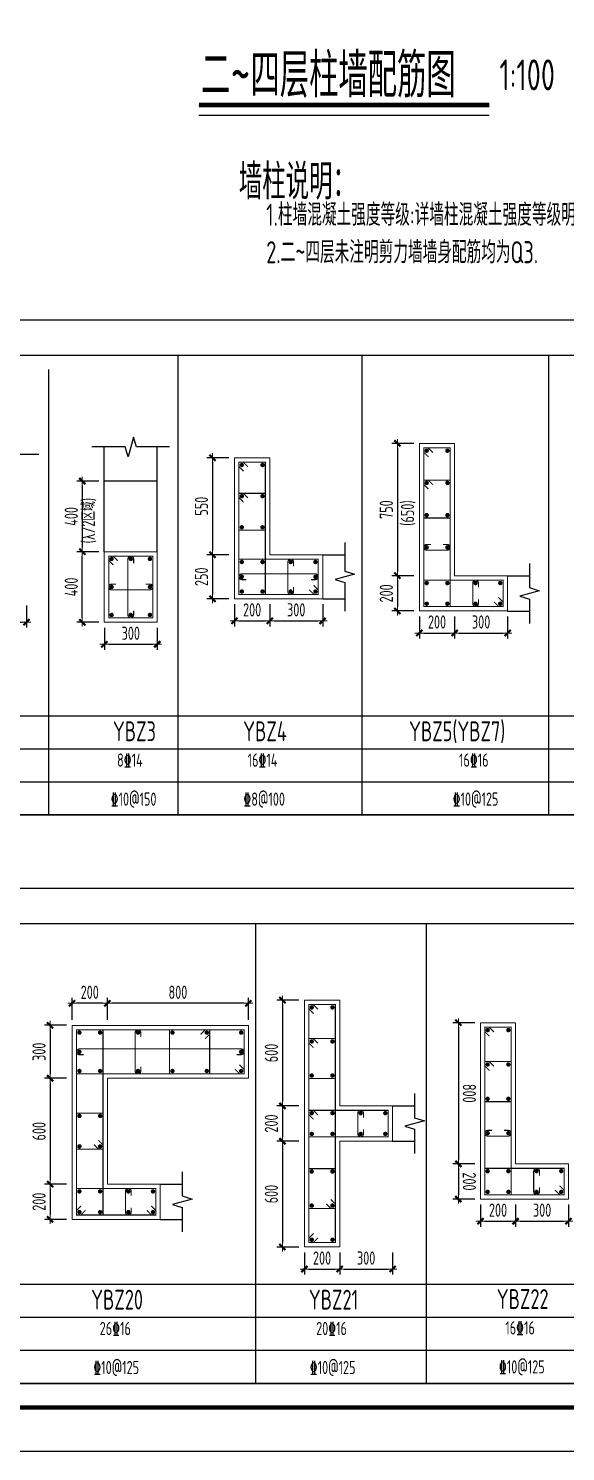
# Model space of a CAD drawing. Extents: x -144902 to 588294, y -160863 to 65494.
# Drawn here: x -1816 to 10368, y -75191 to -42914 of the extents above; entities that cross this region are included whole.
import ezdxf
from ezdxf.enums import TextEntityAlignment as Align

# ---------------------------------------------------------------- set-up
doc = ezdxf.new("R2010")
doc.units = 0
doc.header["$LTSCALE"] = 100
doc.layers.get('0').update_dxf_attribs({"linetype": 'CONTINUOUS'})
doc.layers.get('Defpoints').update_dxf_attribs({"linetype": 'CONTINUOUS'})
for name, color, linetype in [('1508', 2, 'CONTINUOUS'), ('TAB', 7, 'CONTINUOUS'), ('TEXT', 7, 'CONTINUOUS'), ('THIN', 7, 'CONTINUOUS'), ('tk', 7, 'CONTINUOUS')]:
    doc.layers.add(name, color=color, linetype=linetype)
for name, color, linetype, lineweight in [('REIN', 6, 'CONTINUOUS', 18), ('Z-柱大样外框', 7, 'ByLayer', 18), ('Z-详图标注', 3, 'CONTINUOUS', 18)]:
    doc.layers.add(name, color=color, linetype=linetype, lineweight=lineweight)
doc.styles.get("Standard").update_dxf_attribs({"font": 'tssdeng.shx', "width": 0.7, "bigfont": 'tssdchn.shx'})
doc.styles.add('TCCAD_Dimension', font='Tssdeng.shx', dxfattribs={"width": 0.7, "bigfont": 'tssdchn.shx'})
doc.dimstyles.new('TCCAD_25_100', dxfattribs={"dimtxt": 300, "dimasz": 100, "dimexe": 125, "dimexo": 125, "dimgap": 100, "dimtad": 1, "dimdec": 0, "dimlfac": 0.25, "dimzin": 0, "dimdsep": 46, "dimtxsty": 'TCCAD_Dimension', "dimblk": '_TCDBK25_100', "dimcen": 0, "dimclrt": 7, "dimadec": 0, "dimazin": 0, "dimtfac": 1, "dimtdec": 0, "dimtix": 1, "dimtmove": 2, "dimatfit": 3, "dimfxl": 1, "dimtolj": 1, "dimtzin": 0, "dimarcsym": 0})

# ---------------------------------------------------------------- blocks, each defined once
blk = doc.blocks.new('A1tk')
at = {"layer": 'tk', "color": 5}
blk.add_lwpolyline([(0, 0), (0, 59400), (84100, 59400), (84100, 0)], close=True, dxfattribs=at)
at = {"layer": 'tk', "const_width": 100}
blk.add_lwpolyline([(2500, 1000), (83100, 1000), (83100, 58400), (2500, 58400)], close=True, dxfattribs=at)
blk = doc.blocks.new('_TCDBK25_100')
blk.add_line((-1, 0), (1, 0))
at = {"const_width": 0.5}
blk.add_lwpolyline([(-0.7, -0.7), (0.7, 0.7)], dxfattribs=at)
blk = doc.blocks.new('*D181')
at = {"layer": 'Defpoints', "color": 0}
for p in [(2858, -52650), (2358, -54850), (2858, -54850)]:
    blk.add_point(p, dxfattribs=at)
at = {"layer": 'Z-详图标注', "color": 0, "lineweight": -2}
for p, q in [((2733, -52650), (2233, -52650)), ((2358, -52750), (2358, -54750)), ((2733, -54850), (2233, -54850))]:
    blk.add_line(p, q, dxfattribs=at)
at = {"layer": 'Z-详图标注', "color": 0, "lineweight": -2, "xscale": 100, "yscale": 100, "zscale": 100}
for p, rotation in [((2358, -52650), 90), ((2358, -54850), 270)]:
    blk.add_blockref('_TCDBK25_100', p, dxfattribs=dict(at, rotation=rotation))
at = {"layer": 'Z-详图标注', "color": 7, "insert": (2108, -53750), "char_height": 300, "attachment_point": 5, "rotation": 90, "style": 'TCCAD_Dimension'}
blk.add_mtext('\\A1;550', dxfattribs=at)
blk = doc.blocks.new('*D182')
at = {"layer": 'Defpoints', "color": 0}
for p in [(2858, -54850), (2358, -55850), (2858, -55850)]:
    blk.add_point(p, dxfattribs=at)
at = {"layer": 'Z-详图标注', "color": 0, "lineweight": -2}
for p, q in [((2733, -54850), (2233, -54850)), ((2358, -54950), (2358, -55750)), ((2733, -55850), (2233, -55850))]:
    blk.add_line(p, q, dxfattribs=at)
at = {"layer": 'Z-详图标注', "color": 0, "lineweight": -2, "xscale": 100, "yscale": 100, "zscale": 100}
for p, rotation in [((2358, -54850), 90), ((2358, -55850), 270)]:
    blk.add_blockref('_TCDBK25_100', p, dxfattribs=dict(at, rotation=rotation))
at = {"layer": 'Z-详图标注', "color": 7, "insert": (2108, -55350), "char_height": 300, "attachment_point": 5, "rotation": 90, "style": 'TCCAD_Dimension'}
blk.add_mtext('\\A1;250', dxfattribs=at)
blk = doc.blocks.new('*D183')
at = {"layer": 'Defpoints', "color": 0}
for p in [(2858, -55850), (3658, -55850), (3658, -56350)]:
    blk.add_point(p, dxfattribs=at)
at = {"layer": 'Z-详图标注', "color": 0, "lineweight": -2}
for p, q in [((2858, -55975), (2858, -56475)), ((3658, -55975), (3658, -56475)), ((2958, -56350), (3558, -56350))]:
    blk.add_line(p, q, dxfattribs=at)
at = {"layer": 'Z-详图标注', "color": 0, "lineweight": -2, "xscale": 100, "yscale": 100, "zscale": 100, "rotation": 180}
blk.add_blockref('_TCDBK25_100', (2858, -56350), dxfattribs=at)
at = {"layer": 'Z-详图标注', "color": 0, "lineweight": -2, "xscale": 100, "yscale": 100, "zscale": 100}
blk.add_blockref('_TCDBK25_100', (3658, -56350), dxfattribs=at)
at = {"layer": 'Z-详图标注', "color": 7, "insert": (3258, -56100), "char_height": 300, "attachment_point": 5, "style": 'TCCAD_Dimension'}
blk.add_mtext('\\A1;200', dxfattribs=at)
blk = doc.blocks.new('*D184')
at = {"layer": 'Defpoints', "color": 0}
for p in [(3658, -55850), (4858, -55850), (4858, -56350)]:
    blk.add_point(p, dxfattribs=at)
at = {"layer": 'Z-详图标注', "color": 0, "lineweight": -2}
for p, q in [((3658, -55975), (3658, -56475)), ((4858, -55975), (4858, -56475)), ((3758, -56350), (4758, -56350))]:
    blk.add_line(p, q, dxfattribs=at)
at = {"layer": 'Z-详图标注', "color": 0, "lineweight": -2, "xscale": 100, "yscale": 100, "zscale": 100, "rotation": 180}
blk.add_blockref('_TCDBK25_100', (3658, -56350), dxfattribs=at)
at = {"layer": 'Z-详图标注', "color": 0, "lineweight": -2, "xscale": 100, "yscale": 100, "zscale": 100}
blk.add_blockref('_TCDBK25_100', (4858, -56350), dxfattribs=at)
at = {"layer": 'Z-详图标注', "color": 7, "insert": (4258, -56100), "char_height": 300, "attachment_point": 5, "style": 'TCCAD_Dimension'}
blk.add_mtext('\\A1;300', dxfattribs=at)
blk = doc.blocks.new('*D189')
at = {"layer": 'Defpoints', "color": 0}
for p in [(7052, -52326), (6552, -55327), (7052, -55327)]:
    blk.add_point(p, dxfattribs=at)
at = {"layer": 'Z-详图标注', "color": 0, "lineweight": -2}
for p, q in [((6927, -52326), (6427, -52326)), ((6552, -52426), (6552, -55227)), ((6927, -55327), (6427, -55327))]:
    blk.add_line(p, q, dxfattribs=at)
at = {"layer": 'Z-详图标注', "color": 0, "lineweight": -2, "xscale": 100, "yscale": 100, "zscale": 100}
for p, rotation in [((6552, -52326), 90), ((6552, -55327), 270)]:
    blk.add_blockref('_TCDBK25_100', p, dxfattribs=dict(at, rotation=rotation))
at = {"layer": 'Z-详图标注', "color": 7, "insert": (6302, -53827), "char_height": 300, "attachment_point": 5, "rotation": 90, "style": 'TCCAD_Dimension'}
blk.add_mtext('\\A1;750', dxfattribs=at)
blk = doc.blocks.new('*D190')
at = {"layer": 'Defpoints', "color": 0}
for p in [(7052, -55327), (6552, -56126), (7052, -56126)]:
    blk.add_point(p, dxfattribs=at)
at = {"layer": 'Z-详图标注', "color": 0, "lineweight": -2}
for p, q in [((6927, -55327), (6427, -55327)), ((6552, -55427), (6552, -56026)), ((6927, -56126), (6427, -56126))]:
    blk.add_line(p, q, dxfattribs=at)
at = {"layer": 'Z-详图标注', "color": 0, "lineweight": -2, "xscale": 100, "yscale": 100, "zscale": 100}
for p, rotation in [((6552, -55327), 90), ((6552, -56126), 270)]:
    blk.add_blockref('_TCDBK25_100', p, dxfattribs=dict(at, rotation=rotation))
at = {"layer": 'Z-详图标注', "color": 7, "insert": (6302, -55727), "char_height": 300, "attachment_point": 5, "rotation": 90, "style": 'TCCAD_Dimension'}
blk.add_mtext('\\A1;200', dxfattribs=at)
blk = doc.blocks.new('*D191')
at = {"layer": 'Defpoints', "color": 0}
for p in [(7052, -56126), (7852, -56126), (7852, -56626)]:
    blk.add_point(p, dxfattribs=at)
at = {"layer": 'Z-详图标注', "color": 0, "lineweight": -2}
for p, q in [((7052, -56251), (7052, -56751)), ((7852, -56251), (7852, -56751)), ((7152, -56626), (7752, -56626))]:
    blk.add_line(p, q, dxfattribs=at)
at = {"layer": 'Z-详图标注', "color": 0, "lineweight": -2, "xscale": 100, "yscale": 100, "zscale": 100}
for p, rotation in [((7052, -56626), 179.9987410590652), ((7852, -56626), 359.9987410590651)]:
    blk.add_blockref('_TCDBK25_100', p, dxfattribs=dict(at, rotation=rotation))
at = {"layer": 'Z-详图标注', "color": 7, "insert": (7452, -56376), "char_height": 300, "attachment_point": 5, "rotation": 359.9987, "style": 'TCCAD_Dimension'}
blk.add_mtext('\\A1;200', dxfattribs=at)
blk = doc.blocks.new('*D192')
at = {"layer": 'Defpoints', "color": 0}
for p in [(7852, -56126), (9052, -56126), (9052, -56626)]:
    blk.add_point(p, dxfattribs=at)
at = {"layer": 'Z-详图标注', "color": 0, "lineweight": -2}
for p, q in [((7852, -56251), (7852, -56751)), ((9052, -56251), (9052, -56751)), ((7952, -56626), (8952, -56626))]:
    blk.add_line(p, q, dxfattribs=at)
at = {"layer": 'Z-详图标注', "color": 0, "lineweight": -2, "xscale": 100, "yscale": 100, "zscale": 100}
for p, rotation in [((7852, -56626), 179.9987410590652), ((9052, -56626), 359.9987410590651)]:
    blk.add_blockref('_TCDBK25_100', p, dxfattribs=dict(at, rotation=rotation))
at = {"layer": 'Z-详图标注', "color": 7, "insert": (8452, -56376), "char_height": 300, "attachment_point": 5, "rotation": 359.9987, "style": 'TCCAD_Dimension'}
blk.add_mtext('\\A1;300', dxfattribs=at)
blk = doc.blocks.new('*D247')
at = {"layer": 'Defpoints', "color": 0}
for p in [(-26, -65024), (-26, -65524), (3174, -65524)]:
    blk.add_point(p, dxfattribs=at)
at = {"layer": 'Z-详图标注', "color": 0, "lineweight": -2}
for p, q in [((-26, -65399), (-26, -64899)), ((3074, -65024), (74, -65024)), ((3174, -65399), (3174, -64899))]:
    blk.add_line(p, q, dxfattribs=at)
at = {"layer": 'Z-详图标注', "color": 0, "lineweight": -2, "xscale": 100, "yscale": 100, "zscale": 100, "rotation": 180}
blk.add_blockref('_TCDBK25_100', (-26, -65024), dxfattribs=at)
at = {"layer": 'Z-详图标注', "color": 0, "lineweight": -2, "xscale": 100, "yscale": 100, "zscale": 100}
blk.add_blockref('_TCDBK25_100', (3174, -65024), dxfattribs=at)
at = {"layer": 'Z-详图标注', "color": 7, "insert": (1574, -64774), "char_height": 300, "attachment_point": 5, "style": 'TCCAD_Dimension'}
blk.add_mtext('\\A1;800', dxfattribs=at)
blk = doc.blocks.new('*D248')
at = {"layer": 'Defpoints', "color": 0}
for p in [(-826, -65024), (-826, -65524), (-26, -65524)]:
    blk.add_point(p, dxfattribs=at)
at = {"layer": 'Z-详图标注', "color": 0, "lineweight": -2}
for p, q in [((-826, -65399), (-826, -64899)), ((-126, -65024), (-726, -65024)), ((-26, -65399), (-26, -64899))]:
    blk.add_line(p, q, dxfattribs=at)
at = {"layer": 'Z-详图标注', "color": 0, "lineweight": -2, "xscale": 100, "yscale": 100, "zscale": 100, "rotation": 180}
blk.add_blockref('_TCDBK25_100', (-826, -65024), dxfattribs=at)
at = {"layer": 'Z-详图标注', "color": 0, "lineweight": -2, "xscale": 100, "yscale": 100, "zscale": 100}
blk.add_blockref('_TCDBK25_100', (-26, -65024), dxfattribs=at)
at = {"layer": 'Z-详图标注', "color": 7, "insert": (-426, -64774), "char_height": 300, "attachment_point": 5, "style": 'TCCAD_Dimension'}
blk.add_mtext('\\A1;200', dxfattribs=at)
blk = doc.blocks.new('*D249')
at = {"layer": 'Defpoints', "color": 0}
for p in [(-826, -65524), (-1326, -66724), (-826, -66724)]:
    blk.add_point(p, dxfattribs=at)
at = {"layer": 'Z-详图标注', "color": 0, "lineweight": -2}
for p, q in [((-951, -65524), (-1451, -65524)), ((-1326, -65624), (-1326, -66624)), ((-951, -66724), (-1451, -66724))]:
    blk.add_line(p, q, dxfattribs=at)
at = {"layer": 'Z-详图标注', "color": 0, "lineweight": -2, "xscale": 100, "yscale": 100, "zscale": 100}
for p, rotation in [((-1326, -65524), 90), ((-1326, -66724), 270)]:
    blk.add_blockref('_TCDBK25_100', p, dxfattribs=dict(at, rotation=rotation))
at = {"layer": 'Z-详图标注', "color": 7, "insert": (-1576, -66124), "char_height": 300, "attachment_point": 5, "rotation": 90, "style": 'TCCAD_Dimension'}
blk.add_mtext('\\A1;300', dxfattribs=at)
blk = doc.blocks.new('*D250')
at = {"layer": 'Defpoints', "color": 0}
for p in [(-826, -66724), (-1326, -69125), (-826, -69125)]:
    blk.add_point(p, dxfattribs=at)
at = {"layer": 'Z-详图标注', "color": 0, "lineweight": -2}
for p, q in [((-951, -66724), (-1451, -66724)), ((-1326, -66824), (-1326, -69025)), ((-951, -69125), (-1451, -69125))]:
    blk.add_line(p, q, dxfattribs=at)
at = {"layer": 'Z-详图标注', "color": 0, "lineweight": -2, "xscale": 100, "yscale": 100, "zscale": 100}
for p, rotation in [((-1326, -66724), 90), ((-1326, -69125), 270)]:
    blk.add_blockref('_TCDBK25_100', p, dxfattribs=dict(at, rotation=rotation))
at = {"layer": 'Z-详图标注', "color": 7, "insert": (-1576, -67925), "char_height": 300, "attachment_point": 5, "rotation": 90, "style": 'TCCAD_Dimension'}
blk.add_mtext('\\A1;600', dxfattribs=at)
blk = doc.blocks.new('*D251')
at = {"layer": 'Defpoints', "color": 0}
for p in [(-826, -69125), (-1326, -69925), (-826, -69925)]:
    blk.add_point(p, dxfattribs=at)
at = {"layer": 'Z-详图标注', "color": 0, "lineweight": -2}
for p, q in [((-951, -69125), (-1451, -69125)), ((-1326, -69225), (-1326, -69825)), ((-951, -69925), (-1451, -69925))]:
    blk.add_line(p, q, dxfattribs=at)
at = {"layer": 'Z-详图标注', "color": 0, "lineweight": -2, "xscale": 100, "yscale": 100, "zscale": 100}
for p, rotation in [((-1326, -69125), 90), ((-1326, -69925), 270)]:
    blk.add_blockref('_TCDBK25_100', p, dxfattribs=dict(at, rotation=rotation))
at = {"layer": 'Z-详图标注', "color": 7, "insert": (-1576, -69525), "char_height": 300, "attachment_point": 5, "rotation": 90, "style": 'TCCAD_Dimension'}
blk.add_mtext('\\A1;200', dxfattribs=at)
blk = doc.blocks.new('*D252')
at = {"layer": 'Defpoints', "color": 0}
for p in [(4444, -64952), (3944, -67351), (4444, -67351)]:
    blk.add_point(p, dxfattribs=at)
at = {"layer": 'Z-详图标注', "color": 0, "lineweight": -2}
for p, q in [((4319, -64952), (3819, -64952)), ((3944, -65052), (3944, -67251)), ((4319, -67351), (3819, -67351))]:
    blk.add_line(p, q, dxfattribs=at)
at = {"layer": 'Z-详图标注', "color": 0, "lineweight": -2, "xscale": 100, "yscale": 100, "zscale": 100}
for p, rotation in [((3944, -64952), 90), ((3944, -67351), 270)]:
    blk.add_blockref('_TCDBK25_100', p, dxfattribs=dict(at, rotation=rotation))
at = {"layer": 'Z-详图标注', "color": 7, "insert": (3694, -66151), "char_height": 300, "attachment_point": 5, "rotation": 90, "style": 'TCCAD_Dimension'}
blk.add_mtext('\\A1;600', dxfattribs=at)
blk = doc.blocks.new('*D253')
at = {"layer": 'Defpoints', "color": 0}
for p in [(4444, -67351), (3944, -68151), (4444, -68151)]:
    blk.add_point(p, dxfattribs=at)
at = {"layer": 'Z-详图标注', "color": 0, "lineweight": -2}
for p, q in [((4319, -67351), (3819, -67351)), ((3944, -67451), (3944, -68051)), ((4319, -68151), (3819, -68151))]:
    blk.add_line(p, q, dxfattribs=at)
at = {"layer": 'Z-详图标注', "color": 0, "lineweight": -2, "xscale": 100, "yscale": 100, "zscale": 100}
for p, rotation in [((3944, -67351), 90), ((3944, -68151), 270)]:
    blk.add_blockref('_TCDBK25_100', p, dxfattribs=dict(at, rotation=rotation))
at = {"layer": 'Z-详图标注', "color": 7, "insert": (3694, -67751), "char_height": 300, "attachment_point": 5, "rotation": 90, "style": 'TCCAD_Dimension'}
blk.add_mtext('\\A1;200', dxfattribs=at)
blk = doc.blocks.new('*D254')
at = {"layer": 'Defpoints', "color": 0}
for p in [(4444, -68151), (3944, -70552), (4444, -70552)]:
    blk.add_point(p, dxfattribs=at)
at = {"layer": 'Z-详图标注', "color": 0, "lineweight": -2}
for p, q in [((4319, -68151), (3819, -68151)), ((3944, -68251), (3944, -70452)), ((4319, -70552), (3819, -70552))]:
    blk.add_line(p, q, dxfattribs=at)
at = {"layer": 'Z-详图标注', "color": 0, "lineweight": -2, "xscale": 100, "yscale": 100, "zscale": 100}
for p, rotation in [((3944, -68151), 90), ((3944, -70552), 270)]:
    blk.add_blockref('_TCDBK25_100', p, dxfattribs=dict(at, rotation=rotation))
at = {"layer": 'Z-详图标注', "color": 7, "insert": (3694, -69351), "char_height": 300, "attachment_point": 5, "rotation": 90, "style": 'TCCAD_Dimension'}
blk.add_mtext('\\A1;600', dxfattribs=at)
blk = doc.blocks.new('*D255')
at = {"layer": 'Defpoints', "color": 0}
for p in [(4444, -70552), (5244, -70552), (5244, -71052)]:
    blk.add_point(p, dxfattribs=at)
at = {"layer": 'Z-详图标注', "color": 0, "lineweight": -2}
for p, q in [((4444, -70677), (4444, -71177)), ((5244, -70677), (5244, -71177)), ((4544, -71052), (5144, -71052))]:
    blk.add_line(p, q, dxfattribs=at)
at = {"layer": 'Z-详图标注', "color": 0, "lineweight": -2, "xscale": 100, "yscale": 100, "zscale": 100, "rotation": 180}
blk.add_blockref('_TCDBK25_100', (4444, -71052), dxfattribs=at)
at = {"layer": 'Z-详图标注', "color": 0, "lineweight": -2, "xscale": 100, "yscale": 100, "zscale": 100}
blk.add_blockref('_TCDBK25_100', (5244, -71052), dxfattribs=at)
at = {"layer": 'Z-详图标注', "color": 7, "insert": (4844, -70802), "char_height": 300, "attachment_point": 5, "style": 'TCCAD_Dimension'}
blk.add_mtext('\\A1;200', dxfattribs=at)
blk = doc.blocks.new('*D256')
at = {"layer": 'Defpoints', "color": 0}
for p in [(5244, -70552), (6444, -70552), (6444, -71052)]:
    blk.add_point(p, dxfattribs=at)
at = {"layer": 'Z-详图标注', "color": 0, "lineweight": -2}
for p, q in [((5244, -70677), (5244, -71177)), ((6444, -70677), (6444, -71177)), ((5344, -71052), (6344, -71052))]:
    blk.add_line(p, q, dxfattribs=at)
at = {"layer": 'Z-详图标注', "color": 0, "lineweight": -2, "xscale": 100, "yscale": 100, "zscale": 100, "rotation": 180}
blk.add_blockref('_TCDBK25_100', (5244, -71052), dxfattribs=at)
at = {"layer": 'Z-详图标注', "color": 0, "lineweight": -2, "xscale": 100, "yscale": 100, "zscale": 100}
blk.add_blockref('_TCDBK25_100', (6444, -71052), dxfattribs=at)
at = {"layer": 'Z-详图标注', "color": 7, "insert": (5844, -70802), "char_height": 300, "attachment_point": 5, "style": 'TCCAD_Dimension'}
blk.add_mtext('\\A1;300', dxfattribs=at)
blk = doc.blocks.new('*D257')
at = {"layer": 'Defpoints', "color": 0}
for p in [(8436, -65466), (7936, -68666), (8436, -68666)]:
    blk.add_point(p, dxfattribs=at)
at = {"layer": 'Z-详图标注', "color": 0, "lineweight": -2}
for p, q in [((8311, -65466), (7811, -65466)), ((7936, -65566), (7936, -68566)), ((8311, -68666), (7811, -68666))]:
    blk.add_line(p, q, dxfattribs=at)
at = {"layer": 'Z-详图标注', "color": 0, "lineweight": -2, "xscale": 100, "yscale": 100, "zscale": 100}
for p, rotation in [((7936, -65466), 90.00040981135024), ((7936, -68666), 270.0004098113502)]:
    blk.add_blockref('_TCDBK25_100', p, dxfattribs=dict(at, rotation=rotation))
at = {"layer": 'Z-详图标注', "color": 7, "insert": (8186, -67066), "char_height": 300, "attachment_point": 5, "rotation": 270.0004, "style": 'TCCAD_Dimension'}
blk.add_mtext('\\A1;800', dxfattribs=at)
blk = doc.blocks.new('*D258')
at = {"layer": 'Defpoints', "color": 0}
for p in [(8436, -68666), (7936, -69466), (8436, -69466)]:
    blk.add_point(p, dxfattribs=at)
at = {"layer": 'Z-详图标注', "color": 0, "lineweight": -2}
for p, q in [((8311, -68666), (7811, -68666)), ((7936, -68766), (7936, -69366)), ((8311, -69466), (7811, -69466))]:
    blk.add_line(p, q, dxfattribs=at)
at = {"layer": 'Z-详图标注', "color": 0, "lineweight": -2, "xscale": 100, "yscale": 100, "zscale": 100}
for p, rotation in [((7936, -68666), 90.00040981135024), ((7936, -69466), 270.0004098113502)]:
    blk.add_blockref('_TCDBK25_100', p, dxfattribs=dict(at, rotation=rotation))
at = {"layer": 'Z-详图标注', "color": 7, "insert": (8186, -69066), "char_height": 300, "attachment_point": 5, "rotation": 270.0004, "style": 'TCCAD_Dimension'}
blk.add_mtext('\\A1;200', dxfattribs=at)
blk = doc.blocks.new('*D259')
at = {"layer": 'Defpoints', "color": 0}
for p in [(8436, -69466), (9236, -69466), (9236, -69966)]:
    blk.add_point(p, dxfattribs=at)
at = {"layer": 'Z-详图标注', "color": 0, "lineweight": -2}
for p, q in [((8436, -69591), (8436, -70091)), ((9236, -69591), (9236, -70091)), ((8536, -69966), (9136, -69966))]:
    blk.add_line(p, q, dxfattribs=at)
at = {"layer": 'Z-详图标注', "color": 0, "lineweight": -2, "xscale": 100, "yscale": 100, "zscale": 100, "rotation": 180}
blk.add_blockref('_TCDBK25_100', (8436, -69966), dxfattribs=at)
at = {"layer": 'Z-详图标注', "color": 0, "lineweight": -2, "xscale": 100, "yscale": 100, "zscale": 100}
blk.add_blockref('_TCDBK25_100', (9236, -69966), dxfattribs=at)
at = {"layer": 'Z-详图标注', "color": 7, "insert": (8836, -69716), "char_height": 300, "attachment_point": 5, "style": 'TCCAD_Dimension'}
blk.add_mtext('\\A1;200', dxfattribs=at)
blk = doc.blocks.new('*D260')
at = {"layer": 'Defpoints', "color": 0}
for p in [(9236, -69466), (10436, -69466), (10436, -69966)]:
    blk.add_point(p, dxfattribs=at)
at = {"layer": 'Z-详图标注', "color": 0, "lineweight": -2}
for p, q in [((9236, -69591), (9236, -70091)), ((10436, -69591), (10436, -70091)), ((9336, -69966), (10336, -69966))]:
    blk.add_line(p, q, dxfattribs=at)
at = {"layer": 'Z-详图标注', "color": 0, "lineweight": -2, "xscale": 100, "yscale": 100, "zscale": 100, "rotation": 180}
blk.add_blockref('_TCDBK25_100', (9236, -69966), dxfattribs=at)
at = {"layer": 'Z-详图标注', "color": 0, "lineweight": -2, "xscale": 100, "yscale": 100, "zscale": 100}
blk.add_blockref('_TCDBK25_100', (10436, -69966), dxfattribs=at)
at = {"layer": 'Z-详图标注', "color": 7, "insert": (9836, -69716), "char_height": 300, "attachment_point": 5, "style": 'TCCAD_Dimension'}
blk.add_mtext('\\A1;300', dxfattribs=at)
blk = doc.blocks.new('*D414')
at = {"layer": 'Defpoints', "color": 0}
for p in [(-95, -56381, 0), (1105, -56381), (1105, -56881)]:
    blk.add_point(p, dxfattribs=at)
at = {"layer": 'Z-详图标注', "color": 0, "lineweight": -2}
for p, q in [((-95, -56506), (-95, -57006)), ((1105, -56506), (1105, -57006)), ((5, -56881), (1005, -56881))]:
    blk.add_line(p, q, dxfattribs=at)
at = {"layer": 'Z-详图标注', "color": 0, "lineweight": -2, "xscale": 100, "yscale": 100, "zscale": 100, "rotation": 180}
blk.add_blockref('_TCDBK25_100', (-95, -56881), dxfattribs=at)
at = {"layer": 'Z-详图标注', "color": 0, "lineweight": -2, "xscale": 100, "yscale": 100, "zscale": 100}
blk.add_blockref('_TCDBK25_100', (1105, -56881), dxfattribs=at)
at = {"layer": 'Z-详图标注', "color": 7, "insert": (505, -56631), "char_height": 300, "attachment_point": 5, "style": 'TCCAD_Dimension'}
blk.add_mtext('\\A1;300', dxfattribs=at)
blk = doc.blocks.new('*D415')
at = {"layer": 'Defpoints', "color": 0}
for p in [(-595, -54781), (-95, -54781), (-95, -56381, 0)]:
    blk.add_point(p, dxfattribs=at)
at = {"layer": 'Z-详图标注', "color": 0, "lineweight": -2}
for p, q in [((-220, -54781), (-720, -54781)), ((-595, -56281), (-595, -54881)), ((-220, -56381), (-720, -56381))]:
    blk.add_line(p, q, dxfattribs=at)
at = {"layer": 'Z-详图标注', "color": 0, "lineweight": -2, "xscale": 100, "yscale": 100, "zscale": 100}
for p, rotation in [((-595, -54781), 90), ((-595, -56381), 270)]:
    blk.add_blockref('_TCDBK25_100', p, dxfattribs=dict(at, rotation=rotation))
at = {"layer": 'Z-详图标注', "color": 7, "insert": (-845, -55581), "char_height": 300, "attachment_point": 5, "rotation": 90, "style": 'TCCAD_Dimension'}
blk.add_mtext('\\A1;400', dxfattribs=at)
blk = doc.blocks.new('*D454')
at = {"layer": 'Defpoints', "color": 0}
for p in [(-2860, -55877, 0), (-1860, -55877), (-1860, -56377)]:
    blk.add_point(p, dxfattribs=at)
at = {"layer": 'Z-详图标注', "color": 0, "lineweight": -2}
for p, q in [((-2860, -56002), (-2860, -56502)), ((-1860, -56002), (-1860, -56502)), ((-2760, -56377), (-1960, -56377))]:
    blk.add_line(p, q, dxfattribs=at)
at = {"layer": 'Z-详图标注', "color": 0, "lineweight": -2, "xscale": 100, "yscale": 100, "zscale": 100, "rotation": 180}
blk.add_blockref('_TCDBK25_100', (-2860, -56377), dxfattribs=at)
at = {"layer": 'Z-详图标注', "color": 0, "lineweight": -2, "xscale": 100, "yscale": 100, "zscale": 100}
blk.add_blockref('_TCDBK25_100', (-1860, -56377), dxfattribs=at)
at = {"layer": 'Z-详图标注', "color": 7, "insert": (-2360, -56127), "char_height": 300, "attachment_point": 5, "style": 'TCCAD_Dimension'}
blk.add_mtext('\\A1;250', dxfattribs=at)
blk = doc.blocks.new('*D458')
at = {"layer": 'Defpoints', "color": 0}
for p in [(-95, -53181), (-595, -54781), (-95, -54781)]:
    blk.add_point(p, dxfattribs=at)
at = {"layer": 'Z-详图标注', "color": 0, "lineweight": -2}
for p, q in [((-220, -53181), (-720, -53181)), ((-595, -53281), (-595, -54681)), ((-220, -54781), (-720, -54781))]:
    blk.add_line(p, q, dxfattribs=at)
at = {"layer": 'Z-详图标注', "color": 0, "lineweight": -2, "xscale": 100, "yscale": 100, "zscale": 100}
for p, rotation in [((-595, -53181), 90), ((-595, -54781), 270)]:
    blk.add_blockref('_TCDBK25_100', p, dxfattribs=dict(at, rotation=rotation))
at = {"layer": 'Z-详图标注', "color": 7, "insert": (-845, -53981), "char_height": 300, "attachment_point": 5, "rotation": 90, "style": 'TCCAD_Dimension'}
blk.add_mtext('\\A1;400', dxfattribs=at)

msp = doc.modelspace()

# ---------------------------------------------------------------- linework, layer by layer
at = {"layer": 'REIN', "color": 210, "const_width": 25, "elevation": 0}
for points in [[(7258.347, -52632.455), (7152.281, -52526.389), (7152.281, -52426.389), (7752.268, -52426.389), (7752.268, -56026.405), (7152.281, -56026.392), (7152.281, -52426.389), (7252.281, -52426.389), (7358.347, -52532.455)], [(3064.25, -52956.292), (2958.184, -52850.226), (2958.184, -52750.226), (3558.184, -52750.226), (3558.184, -55750.226), (2958.184, -55750.226), (2958.184, -52750.226), (3058.184, -52750.226), (3164.25, -52856.292)], [(110.73, -55086.983), (4.664, -54980.917), (4.664, -54880.917), (1004.664, -54880.917), (1004.664, -56280.917), (4.664, -56280.917), (4.664, -54880.917), (104.664, -54880.917), (210.73, -54986.983)], [(4652.118, -55544.16), (4758.184, -55650.226), (4758.184, -55750.226), (2958.184, -55750.226), (2958.184, -54950.226), (4758.184, -54950.226), (4758.184, -55750.226), (4658.184, -55750.226), (4552.118, -55644.16)], [(8846.177, -55820.366), (8952.244, -55926.431), (8952.247, -56026.431), (7152.281, -56026.392), (7152.281, -55427.403), (8952.225, -55427.232), (8952.247, -56026.431), (8852.247, -56026.429), (8746.18, -55920.364)], [(4750.546, -70345.53), (4644.48, -70451.596), (4544.48, -70451.596), (4544.485, -65051.596), (5144.48, -65051.596), (5144.48, -70451.596), (4544.48, -70451.596), (4544.48, -70351.596), (4650.546, -70245.53)], [(4650.551, -65257.662), (4544.485, -65151.596), (4544.485, -65051.596), (5144.485, -65051.596), (5144.48, -68051.261), (4544.482, -68051.261), (4544.485, -65051.596), (4644.485, -65051.596), (4750.551, -65157.662)], [(-520.042, -69718.836), (-626.107, -69824.903), (-726.107, -69824.905), (-726.107, -65624.273), (-126.112, -65624.273), (-126.103, -69824.895), (-726.107, -69824.905), (-726.107, -69724.905), (-620.042, -69618.838)], [(2968.425, -66418.207), (3074.491, -66524.273), (3074.491, -66624.273), (-726.107, -66624.273), (-726.107, -65624.273), (3074.491, -65624.273), (3074.491, -66624.273), (2974.491, -66624.273), (2868.425, -66518.207)], [(8641.637, -65772.398), (8535.571, -65666.332), (8535.57, -65566.332), (9135.57, -65566.332), (9135.597, -69366.332), (8535.597, -69366.332), (8535.57, -65566.332), (8635.57, -65566.332), (8741.637, -65672.398)], [(4650.549, -67657.327), (4544.483, -67551.261), (4544.483, -67451.261), (6344.486, -67451.261), (6344.486, -68051.261), (4544.482, -68051.261), (4544.483, -67451.261), (4644.483, -67451.261), (4750.549, -67557.327)], [(10229.532, -69160.266), (10335.598, -69266.332), (10335.598, -69366.332), (8535.597, -69366.332), (8535.593, -68766.332), (10335.598, -68766.332), (10335.598, -69366.332), (10235.598, -69366.332), (10129.532, -69260.266)], [(967.838, -69618.813), (1073.905, -69724.877), (1073.907, -69824.877), (-726.107, -69824.905), (-726.107, -69224.898), (1073.899, -69224.875), (1073.907, -69824.877), (973.907, -69824.879), (867.839, -69718.814)]]:
    msp.add_lwpolyline(points, dxfattribs=at)
at = {"layer": 'REIN', "color": 6, "const_width": 50, "elevation": 0}
for points in [[(7217.281, -52466.389, 1), (7217.281, -52516.389, 1)], [(7687.268, -52466.389, 1), (7687.268, -52516.389, 1)], [(3023.184, -52840.226, 1), (3023.184, -52790.226, 1)], [(3493.184, -52840.226, 1), (3493.184, -52790.226, 1)], [(7217.281, -53196.891, 1), (7217.281, -53246.891, 1)], [(7687.268, -53196.88, 1), (7687.268, -53246.88, 1)], [(3023.184, -53546.893, 1), (3023.184, -53496.893, 1)], [(3493.184, -53546.893, 1), (3493.184, -53496.893, 1)], [(3023.184, -54253.559, 1), (3023.184, -54203.559, 1)], [(3493.184, -54253.559, 1), (3493.184, -54203.559, 1)], [(7217.281, -53927.393, 1), (7217.281, -53977.393, 1)], [(7687.268, -53927.371, 1), (7687.268, -53977.371, 1)], [(7217.281, -54657.895, 1), (7217.281, -54707.895, 1)], [(7687.268, -54657.862, 1), (7687.268, -54707.862, 1)], [(44.664, -54945.917, 1), (94.664, -54945.917, 1)], [(479.664, -54945.917, 1), (529.664, -54945.917, 1)], [(914.664, -54945.917, 1), (964.664, -54945.917, 1)], [(3023.184, -55040.226, 1), (3023.184, -54990.226, 1)], [(3493.184, -55040.226, 1), (3493.184, -54990.226, 1)], [(4133.184, -55040.226, 1), (4133.184, -54990.226, 1)], [(4693.184, -55040.226, 1), (4693.184, -54990.226, 1)], [(3023.184, -55375.226, 1), (3023.184, -55325.226, 1)], [(4693.184, -55375.226, 1), (4693.184, -55325.226, 1)], [(7217.281, -55467.397, 1), (7217.281, -55517.397, 1)], [(7687.268, -55467.353, 1), (7687.268, -55517.353, 1)], [(8327.248, -55467.292, 1), (8327.248, -55517.292, 1)], [(8887.228, -55467.238, 1), (8887.228, -55517.238, 1)], [(44.664, -55580.917, 1), (94.664, -55580.917, 1)], [(914.664, -55580.917, 1), (964.664, -55580.917, 1)], [(3023.184, -55710.226, 1), (3023.184, -55660.226, 1)], [(3493.184, -55710.226, 1), (3493.184, -55660.226, 1)], [(4133.184, -55710.226, 1), (4133.184, -55660.226, 1)], [(4693.184, -55710.226, 1), (4693.184, -55660.226, 1)], [(7217.281, -55936.393, 1), (7217.281, -55986.393, 1)], [(7687.268, -55936.403, 1), (7687.268, -55986.403, 1)], [(8327.257, -55936.417, 1), (8327.257, -55986.417, 1)], [(8887.245, -55936.43, 1), (8887.245, -55986.43, 1)], [(44.664, -56215.917, 1), (94.664, -56215.917, 1)], [(479.664, -56215.917, 1), (529.664, -56215.917, 1)], [(914.664, -56215.917, 1), (964.664, -56215.917, 1)], [(4609.485, -65091.596, 1), (4609.485, -65141.596, 1)], [(5079.485, -65091.596, 1), (5079.485, -65141.596, 1)], [(-686.107, -65689.273, 1), (-636.107, -65689.273, 1)], [(-216.112, -65689.273, 1), (-166.112, -65689.273, 1)], [(644.039, -65689.273, 1), (694.039, -65689.273, 1)], [(1424.19, -65689.273, 1), (1474.19, -65689.273, 1)], [(2204.34, -65689.273, 1), (2254.34, -65689.273, 1)], [(2984.491, -65689.273, 1), (3034.491, -65689.273, 1)], [(4609.484, -65864.818, 1), (4609.484, -65914.818, 1)], [(5079.483, -65864.818, 1), (5079.483, -65914.818, 1)], [(8600.571, -65656.332, 1), (8600.571, -65606.332, 1)], [(9070.571, -65656.332, 1), (9070.571, -65606.332, 1)], [(-686.107, -66124.273, 1), (-636.107, -66124.273, 1)], [(2984.491, -66124.273, 1), (3034.491, -66124.273, 1)], [(8600.576, -66436.332, 1), (8600.576, -66386.332, 1)], [(9070.576, -66436.332, 1), (9070.576, -66386.332, 1)], [(-686.107, -66559.273, 1), (-636.107, -66559.273, 1)], [(-216.11, -66559.273, 1), (-166.11, -66559.273, 1)], [(644.04, -66559.273, 1), (694.04, -66559.273, 1)], [(1424.191, -66559.273, 1), (1474.191, -66559.273, 1)], [(2204.341, -66559.273, 1), (2254.341, -66559.273, 1)], [(2984.491, -66559.273, 1), (3034.491, -66559.273, 1)], [(4609.483, -66638.039, 1), (4609.483, -66688.039, 1)], [(5079.482, -66638.039, 1), (5079.482, -66688.039, 1)], [(8600.582, -67216.332, 1), (8600.582, -67166.332, 1)], [(9070.582, -67216.332, 1), (9070.582, -67166.332, 1)], [(-686.107, -67579.481, 1), (-636.107, -67579.481, 1)], [(-216.108, -67579.479, 1), (-166.108, -67579.479, 1)], [(4609.483, -67491.261, 1), (4609.483, -67541.261, 1)], [(5079.481, -67491.261, 1), (5079.481, -67541.261, 1)], [(5719.484, -67491.261, 1), (5719.484, -67541.261, 1)], [(6279.486, -67491.261, 1), (6279.486, -67541.261, 1)], [(4609.482, -67961.261, 1), (4609.482, -68011.261, 1)], [(5079.48, -67961.261, 1), (5079.48, -68011.261, 1)], [(5719.483, -67961.261, 1), (5719.483, -68011.261, 1)], [(6279.486, -67961.261, 1), (6279.486, -68011.261, 1)], [(8600.587, -67996.332, 1), (8600.587, -67946.332, 1)], [(9070.587, -67996.332, 1), (9070.587, -67946.332, 1)], [(-686.107, -68269.689, 1), (-636.107, -68269.689, 1)], [(-216.106, -68269.685, 1), (-166.106, -68269.685, 1)], [(4609.482, -68814.706, 1), (4609.482, -68864.706, 1)], [(5079.48, -68814.706, 1), (5079.48, -68864.706, 1)], [(8600.594, -68856.332, 1), (8600.594, -68806.332, 1)], [(9070.593, -68856.332, 1), (9070.593, -68806.332, 1)], [(9710.595, -68856.332, 1), (9710.595, -68806.332, 1)], [(10270.598, -68856.332, 1), (10270.598, -68806.332, 1)], [(-686.107, -69289.897, 1), (-636.107, -69289.897, 1)], [(-216.104, -69289.891, 1), (-166.104, -69289.891, 1)], [(423.898, -69289.883, 1), (473.898, -69289.883, 1)], [(983.9, -69289.876, 1), (1033.9, -69289.876, 1)], [(8600.597, -69326.332, 1), (8600.597, -69276.332, 1)], [(9070.597, -69326.332, 1), (9070.597, -69276.332, 1)], [(9710.597, -69326.332, 1), (9710.597, -69276.332, 1)], [(10270.598, -69326.332, 1), (10270.598, -69276.332, 1)], [(-686.107, -69759.904, 1), (-636.107, -69759.904, 1)], [(-216.103, -69759.896, 1), (-166.103, -69759.896, 1)], [(423.901, -69759.887, 1), (473.901, -69759.887, 1)], [(983.906, -69759.878, 1), (1033.906, -69759.878, 1)], [(4609.481, -69588.151, 1), (4609.481, -69638.151, 1)], [(5079.48, -69588.151, 1), (5079.48, -69638.151, 1)], [(4609.48, -70361.596, 1), (4609.48, -70411.596, 1)], [(5079.48, -70361.596, 1), (5079.48, -70411.596, 1)]]:
    msp.add_lwpolyline(points, format="xyb", close=True, dxfattribs=at)
at = {"layer": 'REIN', "color": 6, "const_width": 25, "elevation": 0}
for points in [[(7258.348, -53362.958), (7152.281, -53256.893), (7152.281, -53156.893), (7752.268, -53156.879), (7752.268, -54017.368), (7152.281, -54017.396), (7152.281, -53156.893), (7252.281, -53156.891), (7358.348, -53262.955)], [(3064.25, -53662.959), (2958.184, -53556.893), (2958.184, -53456.893), (3558.184, -53456.893), (3558.184, -54293.559), (2958.184, -54293.559), (2958.184, -53456.893), (3058.184, -53456.893), (3164.25, -53562.959)], [(2088.274, -65730.339), (2194.34, -65624.273), (2294.34, -65624.273), (2294.341, -66624.273), (1384.191, -66624.273), (1384.19, -65624.273), (2294.34, -65624.273), (2294.34, -65724.273), (2188.274, -65830.339)], [(4650.55, -66030.884), (4544.484, -65924.818), (4544.484, -65824.818), (5144.484, -65824.818), (5144.482, -66728.039), (4544.483, -66728.039), (4544.484, -65824.818), (4644.484, -65824.818), (4750.55, -65930.884)], [(8641.643, -66552.398), (8535.577, -66446.332), (8535.576, -66346.332), (9135.576, -66346.332), (9135.582, -67256.332), (8535.582, -67256.332), (8535.576, -66346.332), (8635.576, -66346.332), (8741.642, -66452.398)], [(-232.173, -68128.619), (-126.106, -68234.684), (-126.106, -68334.684), (-726.107, -68334.689), (-726.107, -67514.481), (-126.108, -67514.479), (-126.106, -68334.684), (-226.106, -68334.685), (-332.173, -68228.62)], [(5038.414, -69472.085), (5144.48, -69578.151), (5144.48, -69678.151), (4544.481, -69678.151), (4544.482, -68774.706), (5144.48, -68774.706), (5144.48, -69678.151), (5044.48, -69678.151), (4938.414, -69572.085)]]:
    msp.add_lwpolyline(points, dxfattribs=at)
for points in [[(569.664, -56115.917), (569.664, -56215.917, -1), (439.664, -56215.917), (439.664, -54945.917, -1), (569.664, -54945.917), (569.664, -55045.917)], [(7587.264, -54617.869), (7687.264, -54617.862, -1), (7687.273, -54747.862), (7217.285, -54747.895, -1), (7217.276, -54617.895), (7317.276, -54617.888)], [(4198.184, -55585.226), (4198.184, -55685.226, -1), (4068.184, -55685.226), (4068.184, -55015.226, -1), (4198.184, -55015.226), (4198.184, -55115.226)], [(839.664, -55515.917), (939.664, -55515.917, -1), (939.664, -55645.917), (69.664, -55645.917, -1), (69.664, -55515.917), (169.664, -55515.917)], [(3123.184, -55415.226), (3023.184, -55415.226, -1), (3023.184, -55285.226), (4693.184, -55285.226, -1), (4693.184, -55415.226), (4593.184, -55415.226)], [(8392.255, -55861.416), (8392.257, -55961.416, -1), (8262.257, -55961.419), (8262.248, -55492.293, -1), (8392.248, -55492.29), (8392.25, -55592.29)], [(734.04, -66459.273), (734.04, -66559.273, -1), (604.04, -66559.273), (604.039, -65689.273, -1), (734.039, -65689.273), (734.039, -65789.273)], [(-561.107, -66189.273), (-661.107, -66189.273, -1), (-661.107, -66059.273), (3009.491, -66059.273, -1), (3009.491, -66189.273), (2909.491, -66189.273)], [(5784.483, -67886.261), (5784.483, -67986.261, -1), (5654.483, -67986.261), (5654.484, -67516.261, -1), (5784.484, -67516.261), (5784.484, -67616.261)], [(8970.587, -67906.332), (9070.587, -67906.332, -1), (9070.587, -68036.332), (8600.587, -68036.332, -1), (8600.587, -67906.332), (8700.587, -67906.332)], [(9775.597, -69201.332), (9775.597, -69301.332, -1), (9645.597, -69301.332), (9645.595, -68831.332, -1), (9775.595, -68831.332), (9775.596, -68931.332)], [(513.901, -69659.886), (513.901, -69759.886, -1), (383.901, -69759.887), (383.898, -69289.883, -1), (513.898, -69289.882), (513.899, -69389.882)]]:
    msp.add_lwpolyline(points, format="xyb", dxfattribs=at)
at = {"layer": 'TAB'}
for p, q in [((-17017.55, -49524.031), (55191.191, -49524.031, 0)), ((-15217.55, -50322.395), (55191.191, -50322.395, 0)), ((1574.871, -50322.395, 0), (1574.871, -60752.972, 0)), ((5746.429, -50322.395, 0), (5746.429, -60752.972, 0)), ((9982.711, -50322.395, 0), (9982.711, -60752.972, 0)), ((-1365.022, -50652.605, 0), (-1365.022, -60752.972, 0)), ((-17017.55, -58502.972, 0), (55191.191, -58502.972, 0)), ((-17017.55, -59252.972, 0), (55191.191, -59252.972, 0)), ((-17017.55, -60002.972, 0), (55191.191, -60002.972, 0)), ((55191.191, -60752.972, 0), (-17017.55, -60752.972, 0)), ((-17017.55, -60752.972, 0), (55191.191, -60752.972, 0)), ((-17017.55, -62415.858), (55403.283, -62415.858, 0)), ((-15217.55, -63214.222), (55403.283, -63214.222, 0)), ((3337.444, -63214.222, 0), (3337.444, -73644.8, 0)), ((7203.092, -63214.222, 0), (7203.092, -73644.8, 0)), ((-17017.55, -71394.8, 0), (55403.283, -71394.8, 0)), ((-17017.55, -72144.8, 0), (55403.283, -72144.8, 0)), ((-17017.55, -72894.8, 0), (55403.283, -72894.8, 0)), ((55403.283, -73644.8, 0), (-17017.55, -73644.8, 0)), ((-17017.55, -73644.8, 0), (55403.283, -73644.8, 0))]:
    msp.add_line(p, q, dxfattribs=at)
at = {"layer": 'TEXT'}
for p, q in [((2050.815, -44651.146), (8635.295, -44651.146)), ((2050.815, -44877.097), (8635.295, -44877.097))]:
    msp.add_line(p, q, dxfattribs=at)
at = {"layer": 'TEXT', "const_width": 100}
msp.add_lwpolyline([(2050.815, -44650.538), (8635.295, -44650.538)], dxfattribs=at)
at = {"layer": 'THIN'}
for p, q in [((-95.336, -54780.917, 0), (-95.336, -52406.145, 0)), ((1104.664, -54780.917, 0), (1104.664, -52406.145, 0)), ((1104.664, -53180.917, 0), (-95.336, -53180.917, 0)), ((4858.184, -54850.226, 0), (5358.184, -54850.226, 0)), ((9052.222, -55327.223, 0), (9552.222, -55327.223, 0)), ((4858.184, -55850.226, 0), (5358.184, -55850.226, 0)), ((9052.222, -56127.223, 0), (9552.222, -56127.223, 0)), ((6444.486, -67351.261, 0), (6944.486, -67351.261, 0)), ((6444.486, -68151.261, 0), (6944.486, -68151.261, 0)), ((1173.898, -69124.874, 0), (1673.898, -69124.874, 0)), ((1173.898, -69924.874, 0), (1673.898, -69924.874, 0))]:
    msp.add_line(p, q, dxfattribs=at)
at = {"layer": 'THIN', "elevation": 0}
for points in [[(1384.664, -52406.145), (634.664, -52406.145), (564.664, -52186.145), (444.664, -52626.145), (374.664, -52406.145), (-375.336, -52406.145)], [(-3139.822, -52566.437), (-2489.822, -52566.437), (-2419.822, -52346.437), (-2299.822, -52786.437), (-2229.822, -52566.437), (-1579.822, -52566.437)], [(5358.184, -54570.226), (5358.184, -55220.226), (5578.184, -55290.226), (5138.184, -55410.226), (5358.184, -55480.226), (5358.184, -56130.226)], [(9552.222, -55047.223), (9552.222, -55597.223), (9772.222, -55667.223), (9332.222, -55787.223), (9552.222, -55857.223), (9552.222, -56407.223)], [(6944.486, -67071.261), (6944.486, -67621.261), (7164.486, -67691.261), (6724.486, -67811.261), (6944.486, -67881.261), (6944.486, -68431.261)], [(1673.898, -68844.874), (1673.898, -69394.874), (1893.898, -69464.874), (1453.898, -69584.874), (1673.898, -69654.874), (1673.898, -70204.874)]]:
    msp.add_lwpolyline(points, dxfattribs=at)
at = {"layer": 'Z-柱大样外框', "color": 1, "elevation": 0}
for points in [[(7052.281, -56126.389), (7052.281, -52326.389), (7852.268, -52326.389), (7852.268, -55327.337), (9052.222, -55327.223), (9052.251, -56126.433), (7052.281, -56126.389)], [(3658.184, -54850.226), (4858.184, -54850.226), (4858.184, -55850.226), (2858.184, -55850.226), (2858.184, -52650.226), (3658.184, -52650.226), (3658.184, -54850.226)], [(-95.336, -54780.917), (-95.336, -56380.917), (1104.664, -56380.917), (1104.664, -54780.917), (-95.336, -54780.917)], [(5244.485, -64951.596), (4444.485, -64951.596), (4444.48, -70551.596), (5244.48, -70551.596), (5244.48, -68151.261), (6444.486, -68151.261), (6444.486, -67351.261), (5244.481, -67351.261), (5244.485, -64951.596)], [(8435.598, -69466.332), (10435.598, -69466.332), (10435.598, -68666.332), (9235.592, -68666.332), (9235.57, -65466.332), (8435.57, -65466.332), (8435.598, -69466.332)], [(-826.107, -65524.273), (-826.107, -69924.906), (1173.908, -69924.876), (1173.898, -69124.874), (-26.104, -69124.889), (-26.11, -66724.273), (1574.491, -66724.273), (3174.491, -66724.273), (3174.491, -65524.273), (1573.893, -65524.273), (-826.107, -65524.273)]]:
    msp.add_lwpolyline(points, close=True, dxfattribs=at)

# ---------------------------------------------------------------- block references
at = {"layer": '1508'}
msp.add_blockref('A1tk', (-20399.668, -75190.729), dxfattribs=at)

# ---------------------------------------------------------------- texts
at = {"layer": 'TAB', "color": 7, "width": 0.7}
msp.add_text('(λ/2区域)', height=300, rotation=90, dxfattribs=at).set_placement((-217.193, -54592.876, 0), align=Align.BOTTOM_LEFT)
at = {"layer": 'TAB', "width": 0.7}
for s, p in [('YBZ3', (587.128, -58854.093, 0)), ('YBZ4', (3549.413, -58854.093, 0)), ('YBZ5(YBZ7)', (7909.018, -58854.093, 0)), ('YBZ20', (193.425, -71745.92, 0)), ('YBZ21', (5103.356, -71745.92, 0)), ('YBZ22', (9394.321, -71731.601, 0))]:
    msp.add_text(s, height=450, dxfattribs=at).set_placement(p, align=Align.MIDDLE_CENTER)
at = {"layer": 'TAB', "color": 7, "width": 0.7}
for s, p in [('8%%13214', (193.939, -59747.928, 0)), ('16%%13214', (3156.224, -59747.928, 0)), ('16%%13216', (7950.715, -59747.928, 0)), ('26%%13216', (-199.764, -72639.756, 0)), ('20%%13216', (4710.167, -72639.756, 0)), ('16%%13216', (9001.132, -72625.437, 0))]:
    msp.add_text(s, height=300, dxfattribs=at).set_placement(p, align=Align.BOTTOM_LEFT)
for s, p in [('%%13210@150', (568.072, -60392.963, 0)), ('%%1328@100', (3530.356, -60392.963, 0)), ('%%13210@125', (8324.847, -60392.963, 0)), ('%%13210@125', (174.368, -73284.79, 0)), ('%%13210@125', (5084.299, -73284.79, 0)), ('%%13210@125', (9375.265, -73270.471, 0))]:
    msp.add_text(s, height=300, dxfattribs=at).set_placement(p, align=Align.MIDDLE_CENTER)
at = {"layer": 'TEXT', "width": 0.7}
for s, height, p in [('二~四层柱墙配筋图', 1000, (2099.722, -44476.233, -1140.819)), ('1:100', 700, (8867.302, -44316.724)), ('墙柱说明：', 800, (2954.41, -46791.91)), ('2.二~四层未注明剪力墙墙身配筋均为Q3.', 500, (3578.634, -48239.23))]:
    msp.add_text(s, height=height, dxfattribs=at).set_placement(p)
msp.add_text('1.柱墙混凝土强度等级:详墙柱混凝土强度等级明细表.', height=500, dxfattribs=at).set_placement((3577.525, -47539.735), align=Align.BOTTOM_LEFT)
at = {"layer": 'Z-详图标注', "color": 7, "style": 'TCCAD_Dimension', "width": 0.7}
msp.add_text('(650)', height=300, rotation=90, dxfattribs=at).set_placement((6932.404, -54194.944, 0))

# ---------------------------------------------------------------- dimensions: what is measured, and where the dimension line sits
at = {"layer": 'Z-详图标注'}
for base, p1, p2, angle, picture, middle in [((6552.281, -55327.413, 0), (7052.281, -52326.389, 0), (7052.281, -55327.413, 0), 270, '*D189', (6302.281, -53826.901, 0)), ((2358.184, -54850.226, 0), (2858.184, -52650.226, 0), (2858.184, -54850.226, 0), 270, '*D181', (2108.184, -53750.226, 0)), ((-595.336, -54780.917, 0), (-95.336, -53180.917, 0), (-95.336, -54780.917, 0), 90, '*D458', (-845.336, -53980.917, 0)), ((-595.336, -54780.917, 0), (-95.336, -56380.917, 0), (-95.336, -54780.917, 0), 90, '*D415', (-845.336, -55580.917, 0)), ((2358.184, -55850.226, 0), (2858.184, -54850.226, 0), (2858.184, -55850.226, 0), 270, '*D182', (2108.184, -55350.226, 0)), ((6552.281, -56126.389, 0), (7052.281, -55327.413, 0), (7052.281, -56126.389, 0), 270, '*D190', (6302.281, -55726.901, 0)), ((7852.257, -56626.407, 0), (7052.281, -56126.389, 0), (7852.268, -56126.407, 0), 359.9987411, '*D191', (7452.269, -56376.398, 0)), ((9052.24, -56626.433, 0), (7852.268, -56126.407, 0), (9052.251, -56126.433, 0), 359.9987411, '*D192', (8452.254, -56376.42, 0)), ((-826.107, -65024.273, 0), (-26.112, -65524.273, 0), (-826.107, -65524.273, 0), 180, '*D248', (-426.11, -64774.273, 0)), ((-26.112, -65024.273, 0), (3174.491, -65524.273, 0), (-26.112, -65524.273, 0), 180, '*D247', (1574.189, -64774.273, 0)), ((3944.485, -67351.261, 0), (4444.485, -64951.596, 0), (4444.483, -67351.261, 0), 269.9999532, '*D252', (3694.485, -66151.428, 0)), ((-1326.107, -66724.273, 0), (-826.107, -65524.273, 0), (-826.107, -66724.273, 0), 270, '*D249', (-1576.107, -66124.273, 0)), ((7935.592, -68666.335, 0), (8435.57, -65466.332, 0), (8435.592, -68666.332, 0), 270.0004098, '*D257', (8185.581, -67066.334, 0)), ((-1326.107, -69124.899, 0), (-826.107, -66724.273, 0), (-826.107, -69124.899, 0), 270, '*D250', (-1576.107, -67924.586, 0)), ((3944.485, -68151.261, 0), (4444.483, -67351.261, 0), (4444.482, -68151.261, 0), 269.9999532, '*D253', (3694.485, -67751.261, 0)), ((3944.485, -70551.596, 0), (4444.482, -68151.261, 0), (4444.48, -70551.596, 0), 269.9999532, '*D254', (3694.485, -69351.428, 0)), ((7935.598, -69466.335, 0), (8435.592, -68666.332, 0), (8435.598, -69466.332, 0), 270.0004098, '*D258', (8185.595, -69066.334, 0)), ((-1326.107, -69924.906, 0), (-826.107, -69124.899, 0), (-826.107, -69924.906, 0), 270, '*D251', (-1576.107, -69524.902, 0))]:
    dim = msp.add_linear_dim(base=base, p1=p1, p2=p2, angle=angle, dimstyle='TCCAD_25_100', dxfattribs=at)
    dim.commit()
    dim.dimension.update_dxf_attribs({"geometry": picture, "text_midpoint": middle})
for base, p1, p2, picture, middle in [((-1859.822, -56376.759, 0), (-2859.822, -55876.759, 0), (-1859.822, -55876.759, 0), '*D454', (-2359.822, -56126.759, 0)), ((3658.184, -56350.226, 0), (2858.184, -55850.226, 0), (3658.184, -55850.226, 0), '*D183', (3258.184, -56100.226, 0)), ((4858.184, -56350.226, 0), (3658.184, -55850.226, 0), (4858.184, -55850.226, 0), '*D184', (4258.184, -56100.226, 0)), ((1104.664, -56880.917, 0), (-95.336, -56380.917, 0), (1104.664, -56380.917, 0), '*D414', (504.664, -56630.917, 0)), ((9235.598, -69966.332, 0), (8435.598, -69466.332, 0), (9235.598, -69466.332, 0), '*D259', (8835.598, -69716.332, 0)), ((10435.598, -69966.332, 0), (9235.598, -69466.332, 0), (10435.598, -69466.332, 0), '*D260', (9835.598, -69716.332, 0)), ((5244.48, -71051.596, 0), (4444.48, -70551.596, 0), (5244.48, -70551.596, 0), '*D255', (4844.48, -70801.596, 0)), ((6444.486, -71051.596, 0), (5244.477, -70551.596, 0), (6444.486, -70551.596, 0), '*D256', (5844.482, -70801.596, 0))]:
    dim = msp.add_linear_dim(base=base, p1=p1, p2=p2, dimstyle='TCCAD_25_100', dxfattribs=at)
    dim.commit()
    dim.dimension.update_dxf_attribs({"geometry": picture, "text_midpoint": middle})

doc.saveas('drawing.dxf')
